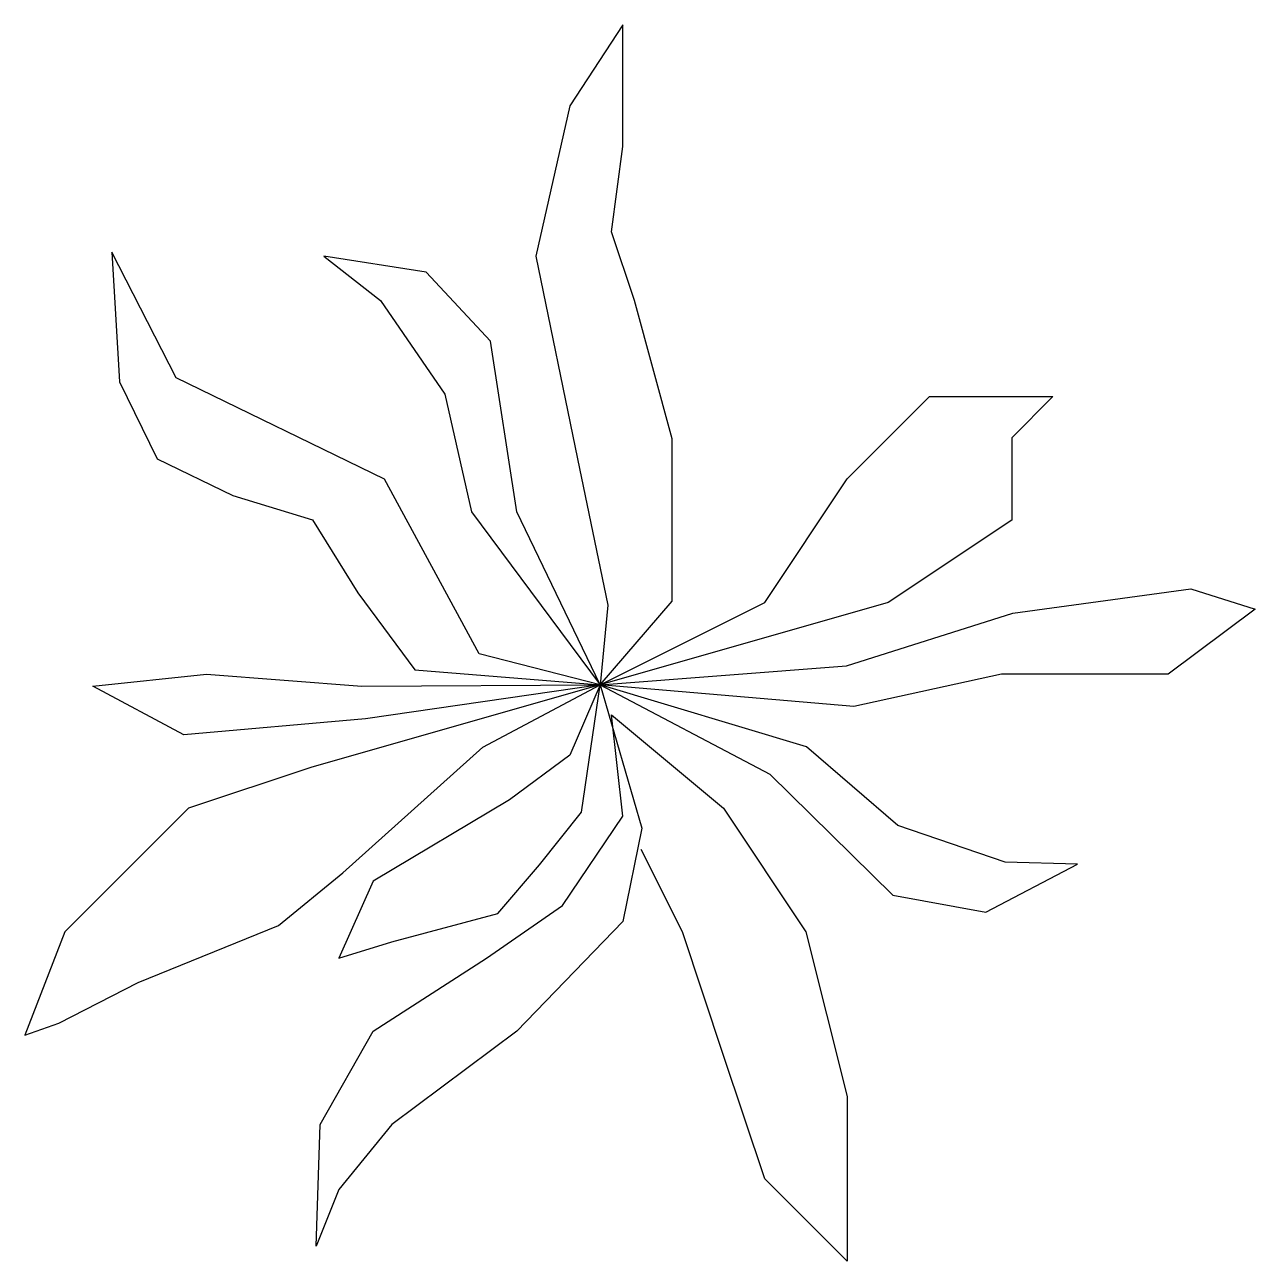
# Model space of a CAD drawing. Header units: millimetres. Extents: x 416.586 to 417.529, y 2579.712 to 2580.66.
import ezdxf

# ---------------------------------------------------------------- set-up
doc = ezdxf.new("R2010")
doc.units = ezdxf.units.MM
doc.header["$LTSCALE"] = 10
doc.layers.add('Vegetais', color=94, linetype='Continuous')

msp = doc.modelspace()

# ---------------------------------------------------------------- linework, layer by layer
at = {"layer": 'Vegetais'}
for p, q in [((417.04454, 2580.65962), (417.00392, 2580.59746)), ((417.04454, 2580.56635), (417.04454, 2580.65962)), ((417.00392, 2580.59746), (416.97781, 2580.48243)), ((417.03582, 2580.50106), (417.04454, 2580.56635)), ((417.05327, 2580.44825), (417.03582, 2580.50106)), ((416.70215, 2580.38916), (416.6528, 2580.4855)), ((416.6528, 2580.4855), (416.65859, 2580.38603)), ((416.8153, 2580.48243), (416.8588, 2580.44825)), ((416.89363, 2580.47001), (416.8153, 2580.48243)), ((416.97781, 2580.48243), (417.00971, 2580.32694)), ((416.94298, 2580.41714), (416.89363, 2580.47001)), ((416.8588, 2580.44825), (416.90815, 2580.37668)), ((417.08224, 2580.3425), (417.05327, 2580.44825)), ((416.96329, 2580.28655), (416.94298, 2580.41714)), ((416.65859, 2580.38603), (416.68763, 2580.32694)), ((416.86173, 2580.31139), (416.70215, 2580.38916)), ((416.90815, 2580.37668), (416.92846, 2580.28655)), ((417.21625, 2580.31169), (417.27934, 2580.37478)), ((417.27934, 2580.37478), (417.37398, 2580.37478)), ((417.37398, 2580.37478), (417.34244, 2580.34323)), ((417.08224, 2580.21812), (417.08224, 2580.3425)), ((417.34244, 2580.34323), (417.34244, 2580.28014)), ((416.68763, 2580.32694), (416.74564, 2580.29897)), ((417.00971, 2580.32694), (417.03296, 2580.21505)), ((416.93425, 2580.17773), (416.86173, 2580.31139)), ((417.15316, 2580.21705), (417.21625, 2580.31169)), ((416.74564, 2580.29897), (416.80658, 2580.28034)), ((416.80658, 2580.28034), (416.84141, 2580.22433)), ((416.92846, 2580.28655), (417.02698, 2580.15396)), ((417.02698, 2580.15396), (416.96329, 2580.28655)), ((417.34244, 2580.28014), (417.2478, 2580.21705)), ((416.84141, 2580.22433), (416.88497, 2580.16531)), ((417.34345, 2580.20884), (417.47985, 2580.22747)), ((417.47985, 2580.22747), (417.52913, 2580.21191)), ((417.02698, 2580.15396), (417.08224, 2580.21812)), ((417.2478, 2580.21705), (417.02698, 2580.15396)), ((417.02698, 2580.15396), (417.15316, 2580.21705)), ((417.03296, 2580.21505), (417.02698, 2580.15396)), ((417.52913, 2580.21191), (417.4624, 2580.16217)), ((417.21577, 2580.16838), (417.34345, 2580.20884)), ((417.02698, 2580.15396), (416.93425, 2580.17773)), ((416.88497, 2580.16531), (417.02698, 2580.15396)), ((417.02698, 2580.15396), (417.21577, 2580.16838)), ((416.63828, 2580.15282), (416.72533, 2580.16217)), ((416.72533, 2580.16217), (416.84434, 2580.15282)), ((417.33472, 2580.16217), (417.22157, 2580.13734)), ((417.4624, 2580.16217), (417.33472, 2580.16217)), ((416.70794, 2580.11557), (416.63828, 2580.15282)), ((417.02698, 2580.15396), (416.80617, 2580.09087)), ((416.84434, 2580.15282), (417.02698, 2580.15396)), ((417.02698, 2580.15396), (416.84721, 2580.12799)), ((416.93718, 2580.10623), (417.02698, 2580.15396)), ((417.02698, 2580.15396), (417.00392, 2580.10002)), ((417.01264, 2580.05649), (417.02698, 2580.15396)), ((417.18515, 2580.10631), (417.02698, 2580.15396)), ((417.02698, 2580.15396), (417.15719, 2580.08554)), ((417.22157, 2580.13734), (417.02698, 2580.15396)), ((417.02698, 2580.15396), (417.05906, 2580.044)), ((416.84721, 2580.12799), (416.70794, 2580.11557)), ((417.04454, 2580.05335), (417.03582, 2580.13106)), ((417.03582, 2580.13106), (417.12162, 2580.05933)), ((416.82982, 2580.00982), (416.93718, 2580.10623)), ((417.00392, 2580.10002), (416.9575, 2580.06577)), ((417.25521, 2580.04609), (417.18515, 2580.10631)), ((416.80617, 2580.09087), (416.71153, 2580.05933)), ((417.15719, 2580.08554), (417.25139, 2579.99284)), ((416.9575, 2580.06577), (416.853, 2580.00361)), ((416.71153, 2580.05933), (416.67998, 2580.02778)), ((416.98068, 2580.01603), (417.01264, 2580.05649)), ((416.99812, 2579.98499), (417.04454, 2580.05335)), ((417.12162, 2580.05933), (417.18471, 2579.96469)), ((417.05906, 2580.044), (417.04454, 2579.9725)), ((417.33751, 2580.01809), (417.25521, 2580.04609)), ((416.67998, 2580.02778), (416.61689, 2579.96469)), ((417.09007, 2579.96469), (417.05853, 2580.02778)), ((416.94877, 2579.97871), (416.98068, 2580.01603)), ((417.32254, 2579.97984), (417.39281, 2580.01659)), ((417.39281, 2580.01659), (417.33751, 2580.01809)), ((416.78047, 2579.96943), (416.82982, 2580.00982)), ((416.853, 2580.00361), (416.82689, 2579.94453)), ((416.94005, 2579.94453), (416.99812, 2579.98499)), ((417.25139, 2579.99284), (417.32254, 2579.97984)), ((416.86752, 2579.95694), (416.94877, 2579.97871)), ((416.67311, 2579.9259), (416.78047, 2579.96943)), ((417.04454, 2579.9725), (416.96329, 2579.88858)), ((416.61689, 2579.96469), (416.58606, 2579.88544)), ((416.82689, 2579.94453), (416.86752, 2579.95694)), ((417.12162, 2579.87005), (417.09007, 2579.96469)), ((417.18471, 2579.96469), (417.21625, 2579.83851)), ((416.853, 2579.88858), (416.94005, 2579.94453)), ((416.61217, 2579.89479), (416.67311, 2579.9259)), ((416.58606, 2579.88544), (416.61217, 2579.89479)), ((416.81237, 2579.81708), (416.853, 2579.88858)), ((416.96329, 2579.88858), (416.86752, 2579.81708)), ((417.15316, 2579.77542), (417.12162, 2579.87005)), ((417.21625, 2579.83851), (417.21625, 2579.71233)), ((416.80951, 2579.72381), (416.81237, 2579.81708)), ((416.86752, 2579.81708), (416.82689, 2579.76734)), ((416.82689, 2579.76734), (416.80951, 2579.72381)), ((417.21625, 2579.71233), (417.15316, 2579.77542))]:
    msp.add_line(p, q, dxfattribs=at)

doc.saveas('drawing.dxf')
